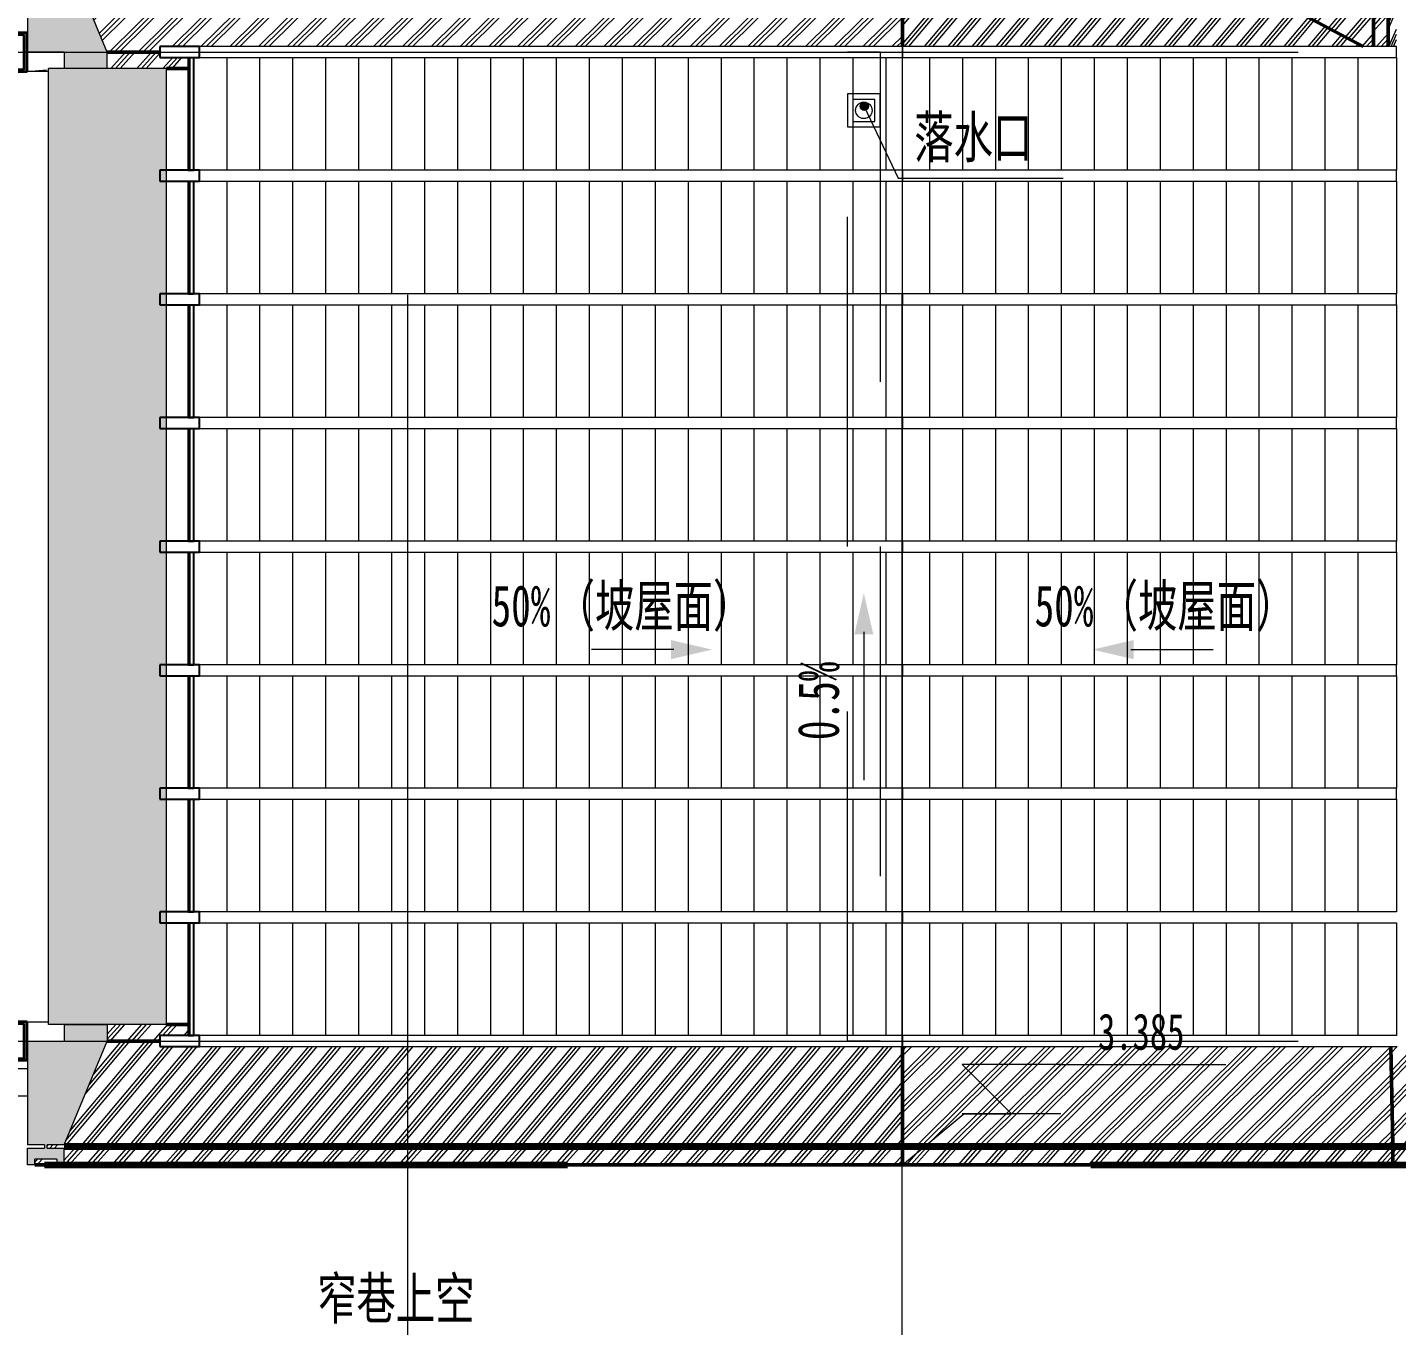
# Model space of a CAD drawing. Header units: millimetres. Extents: x 124696 to 347024, y 412631 to 564609.
# Drawn here: x 195708 to 208172, y 489762 to 501577 of the extents above; entities that cross this region are included whole.
import ezdxf

# ---------------------------------------------------------------- set-up
doc = ezdxf.new("R2010")
doc.units = ezdxf.units.MM
doc.header["$LTSCALE"] = 1500
doc.header["$MEASUREMENT"] = 0
for name, pattern in [('二层平面图$0$Aligning Line', [6.35, 3.175, -3.175]), ('二层平面图$0$IMPORT-216002', [3, 2, -1]), ('二层平面图$0$轴网线_12_3_3_3 mm', [21, 12, -3, 3, -3]), ('二层平面图$0$隐藏线', [7.14375, 4.7625, -2.38125])]:
    doc.linetypes.add(name, pattern=pattern)
doc.layers.add('0-建筑底图', color=7, linetype='Continuous')
for name, color, linetype, lineweight in [('二层平面图$0$0-1', 7, 'Continuous', 5), ('二层平面图$0$A-ANNO-IDEN-LEVL', 3, 'Continuous', 15), ('二层平面图$0$A-LINE', 7, 'Continuous', 9), ('二层平面图$0$A-LINE-1', 7, '二层平面图$0$IMPORT-216002', 9), ('二层平面图$0$A-LINE-2', 7, 'Continuous', 20), ('二层平面图$0$A-LINE-4', 7, '二层平面图$0$Aligning Line', 100), ('二层平面图$0$A-LINE-5', 7, '二层平面图$0$隐藏线', 9), ('二层平面图$0$A-NORM-MODEL-1', 9, 'Continuous', 9), ('二层平面图$0$A-NORM-MODEL-2', 90, 'Continuous', 25), ('二层平面图$0$A-ROOF', 241, 'Continuous', 9), ('二层平面图$0$A-ROOF-1', 9, 'Continuous', 9), ('二层平面图$0$A-ROOF-2', 254, 'Continuous', 5), ('二层平面图$0$A-ROOF-3', 50, 'Continuous', 50), ('二层平面图$0$A-ROOF-GRID-1', 9, 'Continuous', 9), ('二层平面图$0$A-WALL-CURT-STILE-2', 7, 'Continuous', 9), ('二层平面图$0$ANNO-DOTE-1', 10, '二层平面图$0$轴网线_12_3_3_3 mm', 15), ('二层平面图$0$ANNO-TEXT', 7, 'Continuous', 15), ('二层平面图$0$ANNO-TEXT-2', 210, 'Continuous', 15), ('二层平面图$0$S-BEAM', 4, 'Continuous', 9), ('二层平面图$0$S-BEAM-1', 7, 'Continuous', 9), ('二层平面图$0$S-BEAM-2', 130, 'Continuous', 35)]:
    doc.layers.add(name, color=color, linetype=linetype, lineweight=lineweight)
doc.styles.add('二层平面图$0$黑体', font='simhei.ttf', dxfattribs={"width": 0.7, "height": 375})
doc.styles.add('二层平面图$0$黑体_5', font='simhei.ttf', dxfattribs={"width": 0.7, "height": 330})
doc.styles.add('二层平面图$0$黑体_B', font='', dxfattribs={"width": 0.7, "height": 375})
doc.styles.get('二层平面图$0$黑体_B').set_extended_font_data('SimHei', bold=True)
pattern_1 = [(48.19, (10772.55, 0), (-118.5865, 132.5819), []), (48.19, (10814.48, 0), (-0.0019, 265.165), []), (48.19, (10730.62, 0), (-0.0019, 265.165), [])]

# ---------------------------------------------------------------- blocks, each defined once
blk = doc.blocks.new('二层平面图$0$屋顶檐口1 - 屋顶檐口1-2761451-104-2F')
at = {"layer": '二层平面图$0$A-ROOF'}
for points in [[(50871, 44850), (51263, 44850), (51263, 45000), (50871, 45945), (50715, 45945), (50715, 45975), (50871, 45975), (50871, 46125), (50804, 46125), (50804, 46075), (50603, 46075), (50603, 46125), (50536, 46125), (50536, 45975), (50693, 45975), (50693, 45945), (50536, 45945), (50536, 45000), (50871, 45000)], [(50536, 34875), (50603, 34875), (50603, 34925), (50804, 34925), (50804, 34875), (50871, 34875), (50871, 35025), (50715, 35025), (50715, 35055), (50871, 35055), (51263, 36000), (51263, 36150), (50871, 36150), (50871, 36000), (50536, 36000), (50536, 35055), (50693, 35055), (50693, 35025), (50536, 35025)]]:
    blk.add_hatch(color=256, dxfattribs=at).paths.add_polyline_path(points)
at = {"layer": '二层平面图$0$A-ROOF-GRID-1'}
h = blk.add_hatch(dxfattribs=at)
h.set_pattern_fill('FP_27', color=256, style=0, pattern_type=2)
h.set_pattern_definition([(45.868, (3637.25, 0), (-128.62294, 132.58318), []), (45.868, (3682.73, 0), (0.00153, 265.1651), []), (45.868, (3591.78, 0), (0.00153, 265.1651), [])])
h.paths.add_polyline_path([(75414, 34875), (75414, 64125), (62965, 64125), (62965, 63975), (75269, 63975), (75269, 35025), (62965, 35025), (62965, 34875), (74852, 34875)])
h = blk.add_hatch(dxfattribs=at)
h.set_pattern_fill('FP_26', color=256, style=0, pattern_type=2)
h.set_pattern_definition([(45.868, (3620.27, 0), (-128.62294, 132.58318), []), (45.868, (3665.75, 0), (0.00153, 265.1651), []), (45.868, (3574.8, 0), (0.00153, 265.1651), [])])
h.paths.add_polyline_path([(70710, 35025), (75252, 35025), (75252, 63975), (62973, 63975), (62973, 63945), (75240, 63945), (75240, 35055), (62973, 35055), (62973, 35025), (69329, 35025)])
h = blk.add_hatch(dxfattribs=at)
h.set_pattern_fill('FP_44', color=256, style=0, pattern_type=2)
h.set_pattern_definition([(49.517, (17119.52, 0), (-113.16936, 132.5825), []), (49.517, (17159.53, 0), (-0.0008, 265.1655), []), (49.517, (17079.5, 0), (-0.0008, 265.1655), [])])
h.paths.add_polyline_path([(62788, 45050), (62788, 53950), (62694, 53950), (61014, 53055), (61014, 45945), (62697, 45050), (62776, 45050)])
h = blk.add_hatch(dxfattribs=at)
h.set_pattern_fill('FP_37', color=256, style=0, pattern_type=2)
h.set_pattern_definition([(48.19, (12627.94, 0), (-118.58652, 132.5819), []), (48.19, (12669.87, 0), (-0.0019, 265.165), []), (48.19, (12586.01, 0), (-0.0019, 265.165), [])])
h.paths.add_polyline_path([(62922, 45050), (62921, 53950), (62788, 53950), (62788, 45050)])
h = blk.add_hatch(dxfattribs=at)
h.set_pattern_fill('FP_38', color=256, style=0, pattern_type=2)
h.set_pattern_definition([(65.905, (50293.8, 0), (-59.29201, 132.583), []), (65.905, (50314.76, 0), (0.0007, 265.16455), []), (65.905, (50272.83, 0), (0.0007, 265.16455), [])])
h.paths.add_polyline_path([(63000, 45050), (63000, 53950), (62922, 53950), (62922, 45050), (63000, 45050)])
h = blk.add_hatch(dxfattribs=at)
h.set_pattern_fill('FP_42', color=256, style=0, pattern_type=2)
h.set_pattern_definition([(44.742, (14018.58, 5804.9), (-119.07513, 141.64927), []), (44.742, (14060.68, 5800.73), (0.0011, 259.6579), []), (44.742, (13976.48, 5809.09), (0.0011, 259.6579), [])])
h.paths.add_polyline_path([(51381, 45000), (51741, 45000), (51741, 45050), (58501, 45050), (58501, 45945), (50871, 45945), (51263, 45000)])
h = blk.add_hatch(dxfattribs=at)
h.set_pattern_fill('FP_41', color=256, style=0, pattern_type=2)
h.set_pattern_definition([(49.948, (8606.03, -3563.64), (-119.07474, 118.00935), []), (49.948, (8648.13, -3559.46), (0.0017, 259.65786), []), (49.948, (8563.93, -3567.82), (0.0017, 259.65786), [])])
h.paths.add_polyline_path([(58626, 45050), (62694, 45050), (61014, 45945), (58501, 45945), (58501, 45050), (58512, 45050)])
h = blk.add_hatch(dxfattribs=at)
h.set_pattern_fill('FP_18', color=256, style=0, pattern_type=2)
h.set_pattern_definition(pattern_1)
h.paths.add_polyline_path([(52000, 44850), (52000, 44950), (51741, 44950), (51741, 45000), (51263, 45000), (51263, 44850), (51801, 44850)])
h = blk.add_hatch(dxfattribs=at)
h.set_pattern_fill('FP_18', color=256, style=0, pattern_type=2)
h.set_pattern_definition(pattern_1)
h.paths.add_polyline_path([(51741, 36000), (51741, 36050), (52000, 36050), (52000, 36150), (51263, 36150), (51263, 36000), (51381, 36000)])
h = blk.add_hatch(dxfattribs=at)
h.set_pattern_fill('FP_34', color=256, style=0, pattern_type=2)
h.set_pattern_definition([(49.948, (7532.8, -3119.23), (-119.07474, 118.00935), []), (49.948, (7574.9, -3115.05), (0.0017, 259.65786), []), (49.948, (7490.7, -3123.41), (0.0017, 259.65786), [])])
h.paths.add_polyline_path([(58284, 35055), (58501, 35055), (58501, 35950), (51741, 35950), (51741, 36000), (51263, 36000), (50871, 35055), (55523, 35055)])
h = blk.add_hatch(dxfattribs=at)
h.set_pattern_fill('FP_31', color=256, style=0, pattern_type=2)
h.set_pattern_definition([(44.742, (15091.81, 6249.32), (-119.07513, 141.64927), []), (44.742, (15133.91, 6245.14), (0.0011, 259.6579), []), (44.742, (15049.71, 6253.5), (0.0011, 259.6579), [])])
h.paths.add_polyline_path([(62426, 35055), (62965, 35055), (62946, 35950), (58501, 35950), (58501, 35055), (61045, 35055)])
h = blk.add_hatch(dxfattribs=at)
h.set_pattern_fill('FP_30', color=256, style=0, pattern_type=2)
h.set_pattern_definition([(46.601, (1994.4, -1522.8), (-128.75813, 124.3024), []), (46.601, (2039.92, -1520.7), (-0.00237, 260.46257), []), (46.601, (1948.87, -1524.9), (-0.00237, 260.46257), [])])
h.paths.add_polyline_path([(70710, 35055), (75240, 35055), (74365, 36000), (72397, 36000), (72397, 35950), (72300, 35950), (72300, 35900), (72000, 35900), (72000, 35950), (62946, 35950), (62965, 35055), (69329, 35055)])
h = blk.add_hatch(dxfattribs=at)
h.set_pattern_fill('FP_35', color=256, style=0, pattern_type=2)
h.set_pattern_definition([(48.19, (10662.98, 0), (-118.5865, 132.5819), []), (48.19, (10704.9, 0), (-0.0019, 265.165), []), (48.19, (10621.06, 0), (-0.0019, 265.165), [])])
h.paths.add_polyline_path([(58501, 35025), (58501, 35055), (50715, 35055), (50715, 35025), (58284, 35025)])
h = blk.add_hatch(dxfattribs=at)
h.set_pattern_fill('FP_36', color=256, style=0, pattern_type=2)
h.set_pattern_definition([(48.19, (10694.29, 0), (-118.5865, 132.5819), []), (48.19, (10736.21, 0), (-0.0019, 265.165), []), (48.19, (10652.36, 0), (-0.0019, 265.165), [])])
h.paths.add_polyline_path([(58284, 34875), (58501, 34875), (58501, 35025), (50871, 35025), (50871, 34875), (55523, 34875)])
h = blk.add_hatch(dxfattribs=at)
h.set_pattern_fill('FP_32', color=256, style=0, pattern_type=2)
h.set_pattern_definition([(48.19, (12737.5, 0), (-118.5865, 132.5819), []), (48.19, (12779.43, 0), (-0.0019, 265.165), []), (48.19, (12695.58, 0), (-0.0019, 265.165), [])])
h.paths.add_polyline_path([(62966, 35025), (62973, 35025), (62973, 35055), (58501, 35055), (58501, 35025), (62965, 35025)])
h = blk.add_hatch(dxfattribs=at)
h.set_pattern_fill('FP_33', color=256, style=0, pattern_type=2)
h.set_pattern_definition([(48.19, (12706.2, 0), (-118.5865, 132.5819), []), (48.19, (12748.13, 0), (-0.0019, 265.165), []), (48.19, (12664.27, 0), (-0.0019, 265.165), [])])
h.paths.add_polyline_path([(62426, 34875), (62965, 34875), (62965, 35025), (58501, 35025), (58501, 34875), (61045, 34875)])
h = blk.add_hatch(dxfattribs=at)
h.set_pattern_fill('FP_17', color=256, style=0, pattern_type=2)
h.set_pattern_definition([(48.19, (10640.62, 0), (-118.5865, 132.5819), []), (48.19, (10682.55, 0), (-0.0019, 265.165), []), (48.19, (10598.7, 0), (-0.0019, 265.165), [])])
h.paths.add_polyline_path([(50693, 34875), (50804, 34875), (50804, 34925), (50603, 34925), (50603, 34875)])
at = {"layer": '二层平面图$0$A-ROOF-2'}
for p, q in [((50536, 45945), (50536, 45000)), ((51263, 45000), (50871, 45945)), ((50871, 45000), (50536, 45000)), ((50871, 45000), (50871, 44850)), ((51263, 44850), (51263, 45000)), ((51263, 44850), (50871, 44850)), ((50871, 36150), (51263, 36150)), ((50871, 36150), (50871, 36000)), ((51263, 36150), (51263, 36000)), ((50536, 36000), (50871, 36000)), ((50536, 36000), (50536, 35055)), ((50871, 35055), (51263, 36000)), ((50693, 35055), (50536, 35055)), ((50536, 34875), (50536, 35025)), ((50536, 35025), (50693, 35025)), ((50693, 35055), (50693, 35025)), ((50871, 35055), (50715, 35055)), ((50715, 35025), (50715, 35055)), ((50715, 35025), (50871, 35025)), ((50871, 34875), (50871, 35025)), ((50804, 34925), (50603, 34925)), ((50603, 34875), (50603, 34925)), ((50804, 34925), (50804, 34875)), ((50603, 34875), (50536, 34875)), ((50871, 34875), (50804, 34875))]:
    blk.add_line(p, q, dxfattribs=at)
at = {"layer": '二层平面图$0$A-ROOF-3'}
for p, q in [((62788, 53950), (62788, 45050)), ((62922, 45050), (62922, 53950)), ((58501, 45945), (58501, 45050)), ((62694, 45050), (61014, 45945)), ((51741, 45000), (51263, 45000)), ((51263, 36000), (51741, 36000)), ((58501, 35950), (58501, 35055)), ((62946, 35950), (62965, 35055)), ((58501, 35055), (50871, 35055)), ((50871, 35025), (58501, 35025)), ((62965, 35055), (58501, 35055)), ((58501, 35055), (58501, 35025)), ((58501, 35025), (62965, 35025)), ((58501, 35025), (58501, 34875)), ((62965, 35055), (75240, 35055)), ((75269, 35025), (62965, 35025)), ((62965, 35025), (62965, 34875)), ((62973, 35055), (62973, 35025)), ((50804, 34875), (50603, 34875)), ((58501, 34875), (50871, 34875)), ((62965, 34875), (58501, 34875)), ((75414, 34875), (62965, 34875))]:
    blk.add_line(p, q, dxfattribs=at)
blk = doc.blocks.new('二层平面图$0$SHS-Roof-center_rvt-1-104-2F')
at = {"layer": '二层平面图$0$A-ROOF-1'}
blk.add_hatch(color=256, dxfattribs=at).paths.add_polyline_path([(51801, 36150), (51801, 44850), (50727, 44850), (50727, 36150), (51381, 36150)])
at = {"layer": '二层平面图$0$A-NORM-MODEL-1'}
for p, q in [((58501, 45050), (52101, 45050)), ((58501, 44950), (58501, 45050)), ((63000, 45050), (58501, 45050)), ((58501, 45050), (58501, 44950)), ((63000, 44950), (63000, 45050)), ((52101, 44950), (58501, 44950)), ((52350, 44950), (52350, 43925)), ((52650, 44950), (52650, 43925)), ((52950, 44950), (52950, 43925)), ((53250, 44950), (53250, 43925)), ((53550, 44950), (53550, 43925)), ((53850, 44950), (53850, 43925)), ((54150, 44950), (54150, 43925)), ((54450, 44950), (54450, 43925)), ((54750, 44950), (54750, 43925)), ((55050, 44950), (55050, 43925)), ((55350, 44950), (55350, 43925)), ((55650, 44950), (55650, 43925)), ((55950, 44950), (55950, 43925)), ((56250, 44950), (56250, 43925)), ((56550, 44950), (56550, 43925)), ((56850, 44950), (56850, 43925)), ((57150, 44950), (57150, 43925)), ((57450, 44950), (57450, 43925)), ((57750, 44950), (57750, 43925)), ((58050, 44950), (58050, 43925)), ((58350, 44950), (58350, 43925)), ((58501, 44950), (63000, 44950)), ((58750, 43925), (58750, 44950)), ((59050, 43925), (59050, 44950)), ((59350, 43925), (59350, 44950)), ((59650, 43925), (59650, 44950)), ((59950, 43925), (59950, 44950)), ((60250, 43925), (60250, 44950)), ((60550, 43925), (60550, 44950)), ((60850, 43925), (60850, 44950)), ((61150, 43925), (61150, 44950)), ((61450, 43925), (61450, 44950)), ((61750, 43925), (61750, 44950)), ((62050, 43925), (62050, 44950)), ((62350, 43925), (62350, 44950)), ((62650, 43925), (62650, 44950)), ((63000, 44950), (63000, 43925)), ((58501, 43925), (52101, 43925)), ((58501, 43825), (58501, 43925)), ((63000, 43925), (58501, 43925)), ((58501, 43925), (58501, 43825)), ((63000, 43825), (63000, 43925)), ((52101, 43825), (58501, 43825)), ((52350, 43825), (52350, 42800)), ((52650, 43825), (52650, 42800)), ((52950, 43825), (52950, 42800)), ((53250, 43825), (53250, 42800)), ((53550, 43825), (53550, 42800)), ((53850, 43825), (53850, 42800)), ((54150, 43825), (54150, 42800)), ((54450, 43825), (54450, 42800)), ((54750, 43825), (54750, 42800)), ((55050, 43825), (55050, 42800)), ((55350, 43825), (55350, 42800)), ((55650, 43825), (55650, 42800)), ((55950, 43825), (55950, 42800)), ((56250, 43825), (56250, 42800)), ((56550, 43825), (56550, 42800)), ((56850, 43825), (56850, 42800)), ((57150, 43825), (57150, 42800)), ((57450, 43825), (57450, 42800)), ((57750, 43825), (57750, 42800)), ((58050, 43825), (58050, 42800)), ((58350, 43825), (58350, 42800)), ((58501, 43825), (63000, 43825)), ((58750, 42800), (58750, 43825)), ((59050, 42800), (59050, 43825)), ((59350, 42800), (59350, 43825)), ((59650, 42800), (59650, 43825)), ((59950, 42800), (59950, 43825)), ((60250, 42800), (60250, 43825)), ((60550, 42800), (60550, 43825)), ((60850, 42800), (60850, 43825)), ((61150, 42800), (61150, 43825)), ((61450, 42800), (61450, 43825)), ((61750, 42800), (61750, 43825)), ((62050, 42800), (62050, 43825)), ((62350, 42800), (62350, 43825)), ((62650, 42800), (62650, 43825)), ((63000, 43825), (63000, 42800)), ((58501, 42800), (52101, 42800)), ((58501, 42700), (58501, 42800)), ((63000, 42800), (58501, 42800)), ((58501, 42800), (58501, 42700)), ((63000, 42700), (63000, 42800)), ((52101, 42700), (58501, 42700)), ((52350, 42700), (52350, 41675)), ((52650, 42700), (52650, 41675)), ((52950, 42700), (52950, 41675)), ((53250, 42700), (53250, 41675)), ((53550, 42700), (53550, 41675)), ((53850, 42700), (53850, 41675)), ((54150, 42700), (54150, 41675)), ((54450, 42700), (54450, 41675)), ((54750, 42700), (54750, 41675)), ((55050, 42700), (55050, 41675)), ((55350, 42700), (55350, 41675)), ((55650, 42700), (55650, 41675)), ((55950, 42700), (55950, 41675)), ((56250, 42700), (56250, 41675)), ((56550, 42700), (56550, 41675)), ((56850, 42700), (56850, 41675)), ((57150, 42700), (57150, 41675)), ((57450, 42700), (57450, 41675)), ((57750, 42700), (57750, 41675)), ((58050, 42700), (58050, 41675)), ((58350, 42700), (58350, 41675)), ((58501, 42700), (63000, 42700)), ((58750, 41675), (58750, 42700)), ((59050, 41675), (59050, 42700)), ((59350, 41675), (59350, 42700)), ((59650, 41675), (59650, 42700)), ((59950, 41675), (59950, 42700)), ((60250, 41675), (60250, 42700)), ((60550, 41675), (60550, 42700)), ((60850, 41675), (60850, 42700)), ((61150, 41675), (61150, 42700)), ((61450, 41675), (61450, 42700)), ((61750, 41675), (61750, 42700)), ((62050, 41675), (62050, 42700)), ((62350, 41675), (62350, 42700)), ((62650, 41675), (62650, 42700)), ((63000, 42700), (63000, 41675)), ((58501, 41675), (52101, 41675)), ((58501, 41575), (58501, 41675)), ((63000, 41675), (58501, 41675)), ((58501, 41675), (58501, 41575)), ((63000, 41575), (63000, 41675)), ((52101, 41575), (58501, 41575)), ((52350, 41575), (52350, 40550)), ((52650, 41575), (52650, 40550)), ((52950, 41575), (52950, 40550)), ((53250, 41575), (53250, 40550)), ((53550, 41575), (53550, 40550)), ((53850, 41575), (53850, 40550)), ((54150, 41575), (54150, 40550)), ((54450, 41575), (54450, 40550)), ((54750, 41575), (54750, 40550)), ((55050, 41575), (55050, 40550)), ((55350, 41575), (55350, 40550)), ((55650, 41575), (55650, 40550)), ((55950, 41575), (55950, 40550)), ((56250, 41575), (56250, 40550)), ((56550, 41575), (56550, 40550)), ((56850, 41575), (56850, 40550)), ((57150, 41575), (57150, 40550)), ((57450, 41575), (57450, 40550)), ((57750, 41575), (57750, 40550)), ((58050, 41575), (58050, 40550)), ((58350, 41575), (58350, 40550)), ((58501, 41575), (63000, 41575)), ((58750, 40550), (58750, 41575)), ((59050, 40550), (59050, 41575)), ((59350, 40550), (59350, 41575)), ((59650, 40550), (59650, 41575)), ((59950, 40550), (59950, 41575)), ((60250, 40550), (60250, 41575)), ((60550, 40550), (60550, 41575)), ((60850, 40550), (60850, 41575)), ((61150, 40550), (61150, 41575)), ((61450, 40550), (61450, 41575)), ((61750, 40550), (61750, 41575)), ((62050, 40550), (62050, 41575)), ((62350, 40550), (62350, 41575)), ((62650, 40550), (62650, 41575)), ((63000, 41575), (63000, 40550)), ((58501, 40550), (52101, 40550)), ((58501, 40450), (58501, 40550)), ((63000, 40550), (58501, 40550)), ((58501, 40550), (58501, 40450)), ((63000, 40450), (63000, 40550)), ((52101, 40450), (58501, 40450)), ((52350, 40450), (52350, 39425)), ((52650, 40450), (52650, 39425)), ((52950, 40450), (52950, 39425)), ((53250, 40450), (53250, 39425)), ((53550, 40450), (53550, 39425)), ((53850, 40450), (53850, 39425)), ((54150, 40450), (54150, 39425)), ((54450, 40450), (54450, 39425)), ((54750, 40450), (54750, 39425)), ((55050, 40450), (55050, 39425)), ((55350, 40450), (55350, 39425)), ((55650, 40450), (55650, 39425)), ((55950, 40450), (55950, 39425)), ((56250, 40450), (56250, 39425)), ((56550, 40450), (56550, 39425)), ((56850, 40450), (56850, 39425)), ((57150, 40450), (57150, 39425)), ((57450, 40450), (57450, 39425)), ((57750, 40450), (57750, 39425)), ((58050, 40450), (58050, 39425)), ((58350, 40450), (58350, 39425)), ((58501, 40450), (63000, 40450)), ((58750, 39425), (58750, 40450)), ((59050, 39425), (59050, 40450)), ((59350, 39425), (59350, 40450)), ((59650, 39425), (59650, 40450)), ((59950, 39425), (59950, 40450)), ((60250, 39425), (60250, 40450)), ((60550, 39425), (60550, 40450)), ((60850, 39425), (60850, 40450)), ((61150, 39425), (61150, 40450)), ((61450, 39425), (61450, 40450)), ((61750, 39425), (61750, 40450)), ((62050, 39425), (62050, 40450)), ((62350, 39425), (62350, 40450)), ((62650, 39425), (62650, 40450)), ((63000, 40450), (63000, 39425)), ((58501, 39425), (52101, 39425)), ((58501, 39325), (58501, 39425)), ((63000, 39425), (58501, 39425)), ((58501, 39425), (58501, 39325)), ((63000, 39325), (63000, 39425)), ((52101, 39325), (58501, 39325)), ((52350, 39325), (52350, 38300)), ((52650, 39325), (52650, 38300)), ((52950, 39325), (52950, 38300)), ((53250, 39325), (53250, 38300)), ((53550, 39325), (53550, 38300)), ((53850, 39325), (53850, 38300)), ((54150, 39325), (54150, 38300)), ((54450, 39325), (54450, 38300)), ((54750, 39325), (54750, 38300)), ((55050, 39325), (55050, 38300)), ((55350, 39325), (55350, 38300)), ((55650, 39325), (55650, 38300)), ((55950, 39325), (55950, 38300)), ((56250, 39325), (56250, 38300)), ((56550, 39325), (56550, 38300)), ((56850, 39325), (56850, 38300)), ((57150, 39325), (57150, 38300)), ((57450, 39325), (57450, 38300)), ((57750, 39325), (57750, 38300)), ((58050, 39325), (58050, 38300)), ((58350, 39325), (58350, 38300)), ((58501, 39325), (63000, 39325)), ((58750, 38300), (58750, 39325)), ((59050, 38300), (59050, 39325)), ((59350, 38300), (59350, 39325)), ((59650, 38300), (59650, 39325)), ((59950, 38300), (59950, 39325)), ((60250, 38300), (60250, 39325)), ((60550, 38300), (60550, 39325)), ((60850, 38300), (60850, 39325)), ((61150, 38300), (61150, 39325)), ((61450, 38300), (61450, 39325)), ((61750, 38300), (61750, 39325)), ((62050, 38300), (62050, 39325)), ((62350, 38300), (62350, 39325)), ((62650, 38300), (62650, 39325)), ((63000, 39325), (63000, 38300)), ((58501, 38300), (52101, 38300)), ((58501, 38200), (58501, 38300)), ((63000, 38300), (58501, 38300)), ((58501, 38300), (58501, 38200)), ((63000, 38200), (63000, 38300)), ((52101, 38200), (58501, 38200)), ((52350, 38200), (52350, 37175)), ((52650, 38200), (52650, 37175)), ((52950, 38200), (52950, 37175)), ((53250, 38200), (53250, 37175)), ((53550, 38200), (53550, 37175)), ((53850, 38200), (53850, 37175)), ((54150, 38200), (54150, 37175)), ((54450, 38200), (54450, 37175)), ((54750, 38200), (54750, 37175)), ((55050, 38200), (55050, 37175)), ((55350, 38200), (55350, 37175)), ((55650, 38200), (55650, 37175)), ((55950, 38200), (55950, 37175)), ((56250, 38200), (56250, 37175)), ((56550, 38200), (56550, 37175)), ((56850, 38200), (56850, 37175)), ((57150, 38200), (57150, 37175)), ((57450, 38200), (57450, 37175)), ((57750, 38200), (57750, 37175)), ((58050, 38200), (58050, 37175)), ((58350, 38200), (58350, 37175)), ((58501, 38200), (63000, 38200)), ((58750, 37175), (58750, 38200)), ((59050, 37175), (59050, 38200)), ((59350, 37175), (59350, 38200)), ((59650, 37175), (59650, 38200)), ((59950, 37175), (59950, 38200)), ((60250, 37175), (60250, 38200)), ((60550, 37175), (60550, 38200)), ((60850, 37175), (60850, 38200)), ((61150, 37175), (61150, 38200)), ((61450, 37175), (61450, 38200)), ((61750, 37175), (61750, 38200)), ((62050, 37175), (62050, 38200)), ((62350, 37175), (62350, 38200)), ((62650, 37175), (62650, 38200)), ((63000, 38200), (63000, 37175)), ((58501, 37175), (52101, 37175)), ((58501, 37075), (58501, 37175)), ((63000, 37175), (58501, 37175)), ((58501, 37175), (58501, 37075)), ((52101, 37075), (58501, 37075)), ((52350, 37075), (52350, 36050)), ((52650, 37075), (52650, 36050)), ((52950, 37075), (52950, 36050)), ((53250, 37075), (53250, 36050)), ((53550, 37075), (53550, 36050)), ((53850, 37075), (53850, 36050)), ((54150, 37075), (54150, 36050)), ((54450, 37075), (54450, 36050)), ((54750, 37075), (54750, 36050)), ((55050, 37075), (55050, 36050)), ((55350, 37075), (55350, 36050)), ((55650, 37075), (55650, 36050)), ((55950, 37075), (55950, 36050)), ((56250, 37075), (56250, 36050)), ((56550, 37075), (56550, 36050)), ((56850, 37075), (56850, 36050)), ((57150, 37075), (57150, 36050)), ((57450, 37075), (57450, 36050)), ((57750, 37075), (57750, 36050)), ((58050, 37075), (58050, 36050)), ((58350, 37075), (58350, 36050)), ((58501, 37075), (63000, 37075)), ((58750, 36050), (58750, 37075)), ((59050, 36050), (59050, 37075)), ((59350, 36050), (59350, 37075)), ((59650, 36050), (59650, 37075)), ((59950, 36050), (59950, 37075)), ((60250, 36050), (60250, 37075)), ((60550, 36050), (60550, 37075)), ((60850, 36050), (60850, 37075)), ((61150, 36050), (61150, 37075)), ((61450, 36050), (61450, 37075)), ((61750, 36050), (61750, 37075)), ((62050, 36050), (62050, 37075)), ((62350, 36050), (62350, 37075)), ((62650, 36050), (62650, 37075)), ((63000, 37075), (63000, 36050)), ((58501, 36050), (52101, 36050)), ((58501, 35950), (58501, 36050)), ((63000, 36050), (58501, 36050)), ((58501, 36050), (58501, 35950)), ((52101, 35950), (58501, 35950)), ((58501, 35950), (63000, 35950))]:
    blk.add_line(p, q, dxfattribs=at)
at = {"layer": '二层平面图$0$A-NORM-MODEL-2'}
for p, q in [((52101, 45050), (51741, 45050)), ((51741, 45050), (51741, 44950)), ((52101, 44950), (52101, 45050)), ((51741, 44950), (52101, 44950)), ((52000, 44950), (52000, 43925)), ((52000, 44950), (52013, 44950)), ((52013, 43925), (52013, 44950)), ((52013, 44950), (52050, 44950)), ((52013, 43925), (52013, 44950)), ((52050, 43925), (52050, 44950)), ((52101, 43925), (51741, 43925)), ((51741, 43925), (51741, 43825)), ((52000, 43925), (52013, 43925)), ((52013, 43925), (52050, 43925)), ((52101, 43825), (52101, 43925)), ((51741, 43825), (52101, 43825)), ((52000, 43825), (52000, 42800)), ((52000, 43825), (52013, 43825)), ((52013, 42800), (52013, 43825)), ((52013, 43825), (52050, 43825)), ((52013, 42800), (52013, 43825)), ((52050, 42800), (52050, 43825)), ((52101, 42800), (51741, 42800)), ((51741, 42800), (51741, 42700)), ((52000, 42800), (52013, 42800)), ((52013, 42800), (52050, 42800)), ((52101, 42700), (52101, 42800)), ((51741, 42700), (52101, 42700)), ((52000, 42700), (52000, 41675)), ((52000, 42700), (52013, 42700)), ((52013, 41675), (52013, 42700)), ((52013, 42700), (52050, 42700)), ((52013, 41675), (52013, 42700)), ((52050, 41675), (52050, 42700)), ((52101, 41675), (51741, 41675)), ((51741, 41675), (51741, 41575)), ((52000, 41675), (52013, 41675)), ((52013, 41675), (52050, 41675)), ((52101, 41575), (52101, 41675)), ((51741, 41575), (52101, 41575)), ((52000, 41575), (52000, 40550)), ((52000, 41575), (52013, 41575)), ((52013, 40550), (52013, 41575)), ((52013, 41575), (52050, 41575)), ((52013, 40550), (52013, 41575)), ((52050, 40550), (52050, 41575)), ((52101, 40550), (51741, 40550)), ((51741, 40550), (51741, 40450)), ((52000, 40550), (52013, 40550)), ((52013, 40550), (52050, 40550)), ((52101, 40450), (52101, 40550)), ((51741, 40450), (52101, 40450)), ((52000, 40450), (52000, 39425)), ((52000, 40450), (52013, 40450)), ((52013, 39425), (52013, 40450)), ((52013, 40450), (52050, 40450)), ((52013, 39425), (52013, 40450)), ((52050, 39425), (52050, 40450)), ((52101, 39425), (51741, 39425)), ((51741, 39425), (51741, 39325)), ((52000, 39425), (52013, 39425)), ((52013, 39425), (52050, 39425)), ((52101, 39325), (52101, 39425)), ((51741, 39325), (52101, 39325)), ((52000, 39325), (52000, 38300)), ((52000, 39325), (52013, 39325)), ((52013, 38300), (52013, 39325)), ((52013, 39325), (52050, 39325)), ((52013, 38300), (52013, 39325)), ((52050, 38300), (52050, 39325)), ((52101, 38300), (51741, 38300)), ((51741, 38300), (51741, 38200)), ((52000, 38300), (52013, 38300)), ((52013, 38300), (52050, 38300)), ((52101, 38200), (52101, 38300)), ((51741, 38200), (52101, 38200)), ((52000, 38200), (52000, 37175)), ((52000, 38200), (52013, 38200)), ((52013, 37175), (52013, 38200)), ((52013, 38200), (52050, 38200)), ((52013, 37175), (52013, 38200)), ((52050, 37175), (52050, 38200)), ((52101, 37175), (51741, 37175)), ((51741, 37175), (51741, 37075)), ((52000, 37175), (52013, 37175)), ((52013, 37175), (52050, 37175)), ((52101, 37075), (52101, 37175)), ((51741, 37075), (52101, 37075)), ((52000, 37075), (52000, 36050)), ((52000, 37075), (52013, 37075)), ((52013, 36050), (52013, 37075)), ((52013, 37075), (52050, 37075)), ((52013, 36050), (52013, 37075)), ((52050, 36050), (52050, 37075)), ((52101, 36050), (51741, 36050)), ((51741, 36050), (51741, 35950)), ((52000, 36050), (52013, 36050)), ((52013, 36050), (52050, 36050)), ((52101, 35950), (52101, 36050)), ((51741, 35950), (52101, 35950))]:
    blk.add_line(p, q, dxfattribs=at)
at = {"layer": '二层平面图$0$A-ROOF-2'}
for p, q in [((50727, 36150), (50727, 44850)), ((51801, 44850), (50727, 44850)), ((51801, 36150), (51801, 44850)), ((51801, 36150), (50727, 36150))]:
    blk.add_line(p, q, dxfattribs=at)
at = {"layer": '二层平面图$0$A-ROOF-3'}
for p, q in [((52000, 44850), (51801, 44850)), ((52000, 36150), (51801, 36150))]:
    blk.add_line(p, q, dxfattribs=at)
at = {"layer": '二层平面图$0$A-ROOF'}
blk.add_blockref('二层平面图$0$屋顶檐口1 - 屋顶檐口1-2761451-104-2F', (0, 0), dxfattribs=at)
blk = doc.blocks.new('二层平面图$0$S-梁-钢-箱形1 - _-300x350x14x14-V46-104-2F')
at = {"layer": '二层平面图$0$S-BEAM-1'}
h = blk.add_hatch(color=256, dxfattribs=at)
h.paths.add_polyline_path([(50000, 35825), (50535, 35825), (50535, 36175), (49865, 36175), (49865, 35825)])
h.paths.add_polyline_path([(50504, 35839), (49896, 35839), (49896, 36161), (50504, 36161)])
blk.add_line((50535, 36175), (50727, 36175), dxfattribs=at)
at = {"layer": '二层平面图$0$S-BEAM-2'}
for p, q in [((50535, 36175), (49865, 36175)), ((49865, 36175), (49865, 35825)), ((49896, 35839), (49896, 36161)), ((49896, 36161), (50504, 36161)), ((50504, 36161), (50504, 35839)), ((50535, 35825), (50535, 36175)), ((49865, 35825), (50535, 35825)), ((50504, 35839), (49896, 35839))]:
    blk.add_line(p, q, dxfattribs=at)
blk = doc.blocks.new('二层平面图$0$S-梁-钢-箱形1 - _-300x350x14x14-V79-104-2F')
at = {"layer": '二层平面图$0$S-BEAM-1'}
h = blk.add_hatch(color=256, dxfattribs=at)
h.paths.add_polyline_path([(50000, 44825), (50535, 44825), (50535, 45175), (49865, 45175), (49865, 44825)])
h.paths.add_polyline_path([(50504, 44839), (49896, 44839), (49896, 45161), (50504, 45161)])
blk.add_line((50727, 44825), (50535, 44825), dxfattribs=at)
at = {"layer": '二层平面图$0$S-BEAM-2'}
for p, q in [((50535, 45175), (49865, 45175)), ((49865, 45175), (49865, 44825)), ((49896, 44839), (49896, 45161)), ((49896, 45161), (50504, 45161)), ((50504, 45161), (50504, 44839)), ((50535, 44825), (50535, 45175)), ((49865, 44825), (50535, 44825)), ((50504, 44839), (49896, 44839))]:
    blk.add_line(p, q, dxfattribs=at)
blk = doc.blocks.new('二层平面图$0$SHS-Structure-Center_rvt-1-104-2F')
at = {"layer": '二层平面图$0$S-BEAM'}
for name in ['二层平面图$0$S-梁-钢-箱形1 - _-300x350x14x14-V79-104-2F', '二层平面图$0$S-梁-钢-箱形1 - _-300x350x14x14-V46-104-2F']:
    blk.add_blockref(name, (0, 0), dxfattribs=at)
blk = doc.blocks.new('二层平面图$0$矩形竖梃 - 幕墙龙骨_70_250-V696-104-2F')
at = {"layer": '二层平面图$0$A-WALL-CURT-STILE-2'}
for p, q in [((49500, 35750), (50536, 35750)), ((50536, 35500), (49500, 35500))]:
    blk.add_line(p, q, dxfattribs=at)
blk = doc.blocks.new('二层平面图$0$符号排水箭头_实线 - 排水箭头-7034490-104-2F')
at = {"layer": '二层平面图$0$ANNO-TEXT'}
blk.add_hatch(color=256, dxfattribs=at).paths.add_polyline_path([(2.5, -0.577), (0, 0), (2.5, 0.577)])
blk.add_line((2.339, 0), (7.339, 0), dxfattribs=at)
blk = doc.blocks.new('二层平面图$0$符号排水箭头_实线 - 排水箭头-5937200-104-2F')
at = {"layer": '二层平面图$0$ANNO-TEXT'}
blk.add_hatch(color=256, dxfattribs=at).paths.add_polyline_path([(2.5, 0.577), (2.5, -0.577), (0, 0)])
blk.add_line((2.339, 0), (7.339, 0), dxfattribs=at)
blk = doc.blocks.new('二层平面图$0$00_引注_规范_ - 00_引注_规范_-5761223-104-2F')
at = {"layer": '二层平面图$0$ANNO-TEXT'}
for p, q in [((0, 0), (5, 0)), ((5, 0), (10, 0))]:
    blk.add_line(p, q, dxfattribs=at)
blk = doc.blocks.new('二层平面图$0$符号排水箭头_虚线 - 排水箭头-5936943-104-2F')
at = {"layer": '二层平面图$0$ANNO-TEXT'}
blk.add_hatch(color=256, dxfattribs=at).paths.add_polyline_path([(2.5, -0.577), (0, 0), (2.5, 0.577)])
at = {"layer": '二层平面图$0$ANNO-TEXT-2'}
blk.add_line((2.339, 0), (11.339, 0), dxfattribs=at)
blk = doc.blocks.new('二层平面图$0$高程点 - 高程点符号-322107-104-2F')
at = {"layer": '二层平面图$0$A-ANNO-IDEN-LEVL'}
for p, q in [((-3, 3), (-13, 3)), ((-3, 3), (3, 3)), ((0, 0), (-3, 3)), ((0, 0), (3, 3)), ((-2.999, 0), (2.991, 0))]:
    blk.add_line(p, q, dxfattribs=at)
blk = doc.blocks.new('二层平面图')
at = {"layer": '二层平面图$0$ANNO-TEXT'}
h = blk.add_hatch(color=8, dxfattribs=at)
edge = h.paths.add_edge_path()
edge.add_arc((58154.1, 44506.5), 37.5, 0, 360)
at = {"layer": '二层平面图$0$A-ANNO-IDEN-LEVL', "color": 8}
for p, q in [((62965.1, 34875), (63424.2, 35444.8)), ((58501.2, 34875), (59059.2, 35336.6)), ((59059.2, 35336.6), (59494.4, 35336.6))]:
    blk.add_line(p, q, dxfattribs=at)
at = {"layer": '二层平面图$0$A-LINE', "color": 8}
for p, q in [((46510.9, 44471.6), (50709.8, 44839)), ((58050, 44570), (58050, 44370)), ((58250, 44570), (58050, 44570)), ((58250, 44370), (58250, 44570)), ((58050, 44370), (58250, 44370))]:
    blk.add_line(p, q, dxfattribs=at)
blk.add_circle((58150, 44470), 75, dxfattribs=at)
at = {"layer": '二层平面图$0$A-LINE-1', "color": 8}
for p, q in [((58000, 36000), (58000, 45000)), ((58300, 45000), (58000, 45000)), ((58300, 45000), (58300, 36000)), ((58300, 36000), (58000, 36000)), ((41625.1, 34875), (54000, 34875))]:
    blk.add_line(p, q, dxfattribs=at)
at = {"layer": '二层平面图$0$A-LINE-2', "color": 8}
blk.add_line((58500, 46125), (58500, 34875), dxfattribs=at)
at = {"layer": '二层平面图$0$A-LINE-4', "color": 8}
blk.add_line((50690, 34875), (75414.2, 34875), dxfattribs=at)
at = {"layer": '二层平面图$0$A-LINE-5', "color": 8}
for p, q in [((58000, 44620), (58000, 44320)), ((58300, 44620), (58000, 44620)), ((58300, 44320), (58300, 44620)), ((58000, 44320), (58300, 44320))]:
    blk.add_line(p, q, dxfattribs=at)
at = {"layer": '二层平面图$0$ANNO-DOTE-1', "color": 8}
for p, q in [((54000, -6710.3), (54000, 106757.2)), ((58500, -6710.3), (58500, 106757.2)), ((-18896.2, 45000), (161528.2, 45000)), ((-18896.2, 36000), (161528.2, 36000))]:
    blk.add_line(p, q, dxfattribs=at)
at = {"layer": '二层平面图$0$ANNO-TEXT', "color": 8}
blk.add_line((58154.1, 44506.5), (58463.4, 43852.6), dxfattribs=at)
blk.add_circle((58154.1, 44506.5), 37.5, dxfattribs=at)
at = {"layer": '二层平面图$0$0-1', "color": 8}
for name in ['二层平面图$0$SHS-Roof-center_rvt-1-104-2F', '二层平面图$0$SHS-Structure-Center_rvt-1-104-2F']:
    blk.add_blockref(name, (0, 0), dxfattribs=at)
at = {"layer": '二层平面图$0$A-ANNO-IDEN-LEVL', "color": 8, "extrusion": (0, 0, -1), "xscale": 149.9999999999999, "yscale": 149.9999999999999, "zscale": 149.9999999999999}
blk.add_blockref('二层平面图$0$高程点 - 高程点符号-322107-104-2F', (-59494.4, 35336.6), dxfattribs=at)
at = {"layer": '二层平面图$0$A-WALL-CURT-STILE-2', "color": 8}
blk.add_blockref('二层平面图$0$矩形竖梃 - 幕墙龙骨_70_250-V696-104-2F', (0, 0), dxfattribs=at)
at = {"layer": '二层平面图$0$ANNO-TEXT', "color": 8, "xscale": 150, "yscale": 150, "zscale": 150}
for name, p in [('二层平面图$0$00_引注_规范_ - 00_引注_规范_-5761223-104-2F', (58463.4, 43852.6)), ('二层平面图$0$符号排水箭头_实线 - 排水箭头-5937200-104-2F', (60229.8, 39562.5))]:
    blk.add_blockref(name, p, dxfattribs=at)
for name, p, rotation in [('二层平面图$0$符号排水箭头_虚线 - 排水箭头-5936943-104-2F', (58150, 40075), 270.0000000000005), ('二层平面图$0$符号排水箭头_实线 - 排水箭头-7034490-104-2F', (56770.2, 39562.5), 180)]:
    blk.add_blockref(name, p, dxfattribs=dict(at, rotation=rotation))
at = {"layer": '二层平面图$0$A-ANNO-IDEN-LEVL', "color": 8, "insert": (60281.7, 36251), "char_height": 330, "width": 990.683, "attachment_point": 1, "line_spacing_factor": 0.872751, "style": '二层平面图$0$黑体_5'}
blk.add_mtext('3.385', dxfattribs=at)
at = {"layer": '二层平面图$0$ANNO-TEXT', "color": 8, "char_height": 375, "attachment_point": 1}
for s, insert, width, style in [('落水口', (58608.4, 44414.3), 1414.177, '二层平面图$0$黑体'), ('50%', (54761.1, 40149), 707.088, '二层平面图$0$黑体'), ('（坡屋面）', (55344.5, 40149), 2356.961, '二层平面图$0$黑体'), ('50%', (59704.2, 40149), 707.088, '二层平面图$0$黑体'), ('（坡屋面）', (60287.6, 40149), 2356.961, '二层平面图$0$黑体'), ('窄巷上空', (53173.3, 33845.2), 1919.24, '二层平面图$0$黑体_B')]:
    blk.add_mtext(s, dxfattribs=dict(at, insert=insert, width=width, style=style))
at = {"layer": '二层平面图$0$ANNO-TEXT', "color": 8, "insert": (57547.8, 38739), "char_height": 375, "width": 942.784, "attachment_point": 1, "rotation": 90, "style": '二层平面图$0$黑体'}
blk.add_mtext('0.5%', dxfattribs=at)

msp = doc.modelspace()

# ---------------------------------------------------------------- block references
at = {"layer": '0-建筑底图'}
msp.add_blockref('二层平面图', (145172, 456352), dxfattribs=at)

doc.saveas('drawing.dxf')
